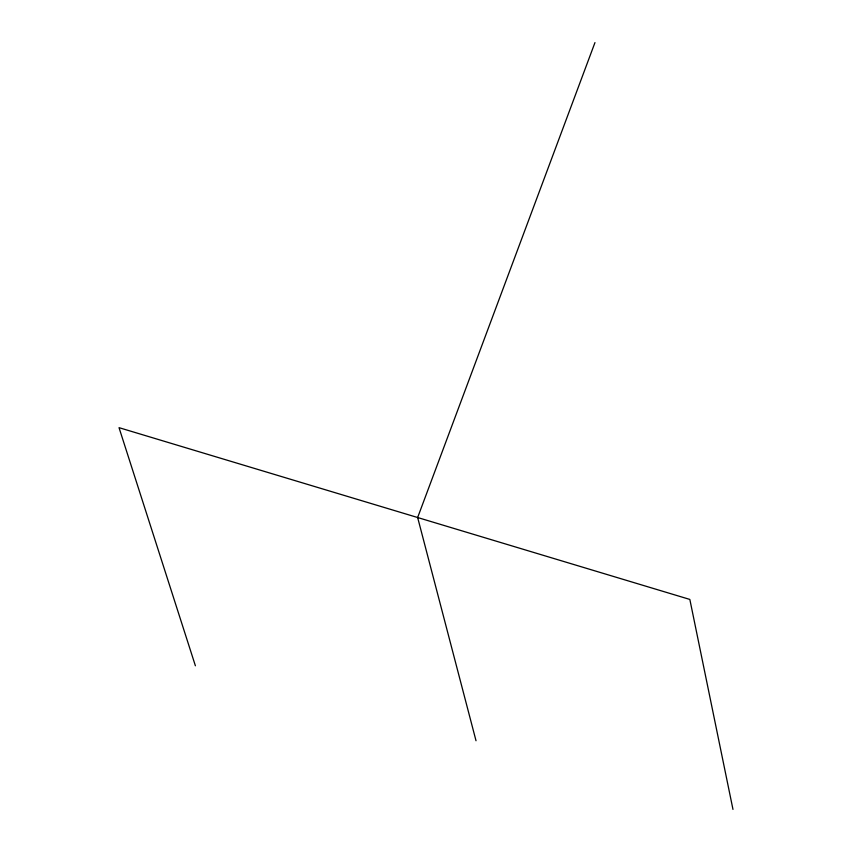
<?xml version="1.0" encoding="UTF-8"?>
<svg xmlns="http://www.w3.org/2000/svg" width="852" height="852" viewBox="0 0 852 852"><rect width="100%" height="100%" fill="white"/><g stroke="black" fill="none" stroke-linecap="round" stroke-linejoin="round"><path stroke-width="1.28" d="M594.962 42.6L417.65 517.526L476.023 740.75M195.396 665.785L119.024 427.661L689.843 599.435L732.976 809.4"/></g></svg>
